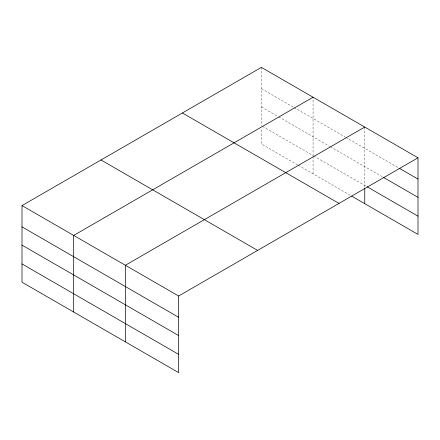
<?xml version="1.0" encoding="UTF-8"?>
<svg xmlns="http://www.w3.org/2000/svg" width="440" height="440" viewBox="0 0 440 440"><rect width="100%" height="100%" fill="white"/><g stroke="black" fill="none" stroke-linecap="round" stroke-linejoin="round"><path stroke-width="0.33" stroke-dasharray="2.2 1.65" d="M261.377 88.66L293.458 107.179M294.052 107.52L345.147 137.022M345.741 137.363L398.475 167.811M261.377 106.915L278.014 116.523M278.608 116.864L329.698 146.361M330.291 146.702L383.091 177.188M262.57 126.418L313.066 155.568L313.066 97.224M313.659 155.914L366.526 186.434M297.616 164.912L261.377 143.99L261.377 128.436M298.21 165.253L351.087 195.784M364.749 127.061L364.749 187.44M313.066 156.244L313.066 173.828M261.377 67.381L261.377 125.73"/><path stroke-width="0.66" d="M418 157.806L261.377 67.381L22 205.585L22 282.194L178.624 372.62L178.624 296.01L418 157.806L418 234.416L351.681 196.125M313.066 97.224L73.684 235.428L73.684 312.032M364.749 127.061L125.373 265.265L125.373 341.875M399.069 168.152L418 179.08M383.68 177.529L418 197.34M367.114 186.774L418 216.156M182.386 112.987L339.004 203.412M100.997 159.979L257.615 250.404M22 205.585L178.624 296.01M22 226.864L178.624 317.284M22 245.124L178.624 335.544M22 263.934L178.624 354.36M364.749 188.117L364.749 203.671"/></g></svg>
